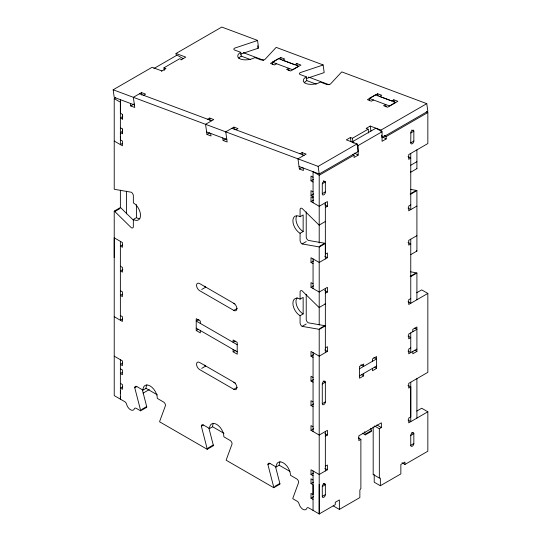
<?xml version="1.0" encoding="UTF-8"?>
<svg xmlns="http://www.w3.org/2000/svg" width="541" height="541" viewBox="0 0 541 541"><rect width="100%" height="100%" fill="white"/><g stroke="black" fill="none" stroke-linecap="round" stroke-linejoin="round"><path stroke-width="0.81" d="M114.225 257.536L114.225 237.817L122.428 242.551L122.428 247.284L120.373 246.101L122.428 244.917M115.679 97.793L114.225 98.631L114.225 189.134A2.901 1.677 60 0 0 114.814 189.377L131.307 192.231A2.901 1.677 60 0 1 133.356 195.781L133.356 202.882A10.144 5.856 60 0 1 140.532 215.311A10.144 5.856 60 0 1 133.356 219.45L133.323 226.963A2.901 1.67 60 0 1 131.307 227.734L114.814 211.545A2.915 1.684 60 0 0 114.225 211.112L120.373 207.561A2.915 1.684 60 0 1 120.961 207.994L133.336 220.14M120.373 396.397L120.373 399.157L120.373 359.711M120.373 393.632L120.373 390.873M120.373 207.812L120.373 190.155M120.379 99.679L120.379 144.589L122.428 143.406M120.379 134.364L120.379 132.538L122.428 133.722L122.428 128.988L120.379 127.804M122.766 116.558L120.379 117.938L122.428 119.121L122.428 114.388L120.379 113.204L120.379 103.297M126.526 213.884L126.526 191.183M325.209 221.425A2.915 1.684 60 0 0 325.351 221.519L319.204 225.07L319.204 206.283L311.007 201.55L311.007 196.816L313.056 197.999L313.056 196.593L311.007 195.409L311.007 190.675L313.056 191.859M313.056 181.999L311.007 180.816L311.007 176.082L313.056 177.265M313.056 510.4L313.056 470.954M313.056 202.733L313.056 171.693L319.204 175.243L354.051 155.125L354.051 157.492L358.149 155.125L358.149 145.536L382.068 131.734L382.068 141.316L386.166 138.949L386.166 136.582L427.843 112.521L426.477 111.73M319.204 175.243L319.204 206.283L327.4 201.55L327.4 206.283L325.351 207.467M322.28 183.778L322.28 193.928A2.178 1.258 -60 0 0 323.816 194.814A2.178 1.258 -60 0 0 325.351 192.156L325.351 181.999L324.898 181.194L323.816 181.404L322.74 182.439L322.28 183.778L325.351 181.999L323.302 180.816M410.761 382.196L410.761 421.642L408.029 420.066M416.908 418.092L416.908 378.646M427.843 112.521L427.843 143.561L408.712 154.604L408.712 159.338L410.761 158.155L408.029 156.579M325.351 258.916L325.351 243.491L319.204 247.041A2.901 1.677 60 0 0 318.615 246.804L302.121 243.944A2.901 1.677 60 0 1 300.072 240.393L300.072 233.293A10.144 5.856 60 0 1 292.897 220.87A10.144 5.856 60 0 1 300.072 216.725L300.106 209.218A2.901 1.67 60 0 1 302.121 208.441L318.615 224.63A2.915 1.684 60 0 0 319.204 225.07M306.22 294.304L306.22 319.258A2.901 1.67 60 0 0 308.275 322.808L324.769 325.662A2.901 1.677 60 0 1 325.351 325.898L319.204 329.449A2.901 1.677 60 0 0 318.615 329.212L302.121 326.358A2.901 1.67 60 0 1 300.072 322.808L300.072 315.707A10.144 5.856 60 0 1 292.897 303.278A10.144 5.856 60 0 1 300.072 299.139L300.106 291.626A2.901 1.677 60 0 1 302.121 290.855L318.615 307.045A2.915 1.684 60 0 0 319.204 307.477L325.351 303.927A2.915 1.684 60 0 1 325.06 303.731M134.411 104.927L114.225 97.38L113.157 89.772L152.102 67.287L161.86 70.932M176.285 55.385L176.021 53.478L221.796 27.05L257.543 40.406L258.605 48.021A2.894 1.353 -8.1 0 1 257.929 48.318L240.508 54.141M153.894 68.511L177.09 55.121L183.237 58.671M164.302 70.35L163.943 67.814L179.659 58.739L181.675 59.496M161.495 71.223L165.959 68.565L163.943 67.814M181.059 59.929L185.773 57.13L176.021 53.478M143.527 95.277L145.583 94.093L141.546 92.585L133.343 97.319L134.77 107.463L130.733 105.955L130.374 103.419M130.733 105.955L134.148 103.98M120.379 132.538L122.685 131.206M272.366 62.168L278.52 58.617L298.706 66.158L292.553 69.708L272.366 62.168L272.698 64.507M288.989 70.573L288.671 68.288L286.622 69.471L290.659 70.979L300.911 65.069L296.874 63.554L294.818 64.737L282.706 60.213L284.762 59.03L280.725 57.522L270.473 63.439L274.51 64.947L276.559 63.764M207.663 119.243L209.712 118.06L213.749 119.568L205.553 124.302L206.98 134.452L211.017 135.96L210.659 133.424M206.98 134.452L209.712 132.87M225.739 131.848L233.942 127.115L237.979 128.623L235.923 129.806M222.77 137.948L223.129 140.484L225.861 138.909M114.814 211.545L119.94 208.589M133.356 219.45L136.433 217.678A10.144 5.856 60 0 0 139.849 218.652M369.32 98.401L375.468 94.851L395.654 102.398L389.506 105.948L369.32 98.401L369.652 100.741M385.943 106.807L385.625 104.528L383.576 105.711L387.613 107.219L397.858 101.302L393.821 99.794L391.772 100.978L379.66 96.447L381.709 95.263L377.672 93.755L367.427 99.672L371.464 101.181L373.513 99.997M300.059 153.779L302.108 152.596L306.145 154.104L297.949 158.838L299.376 168.981L303.413 170.489L303.055 167.953M368.678 132.991L368.144 129.184L352.428 138.259L350.412 137.502L346.314 139.869L357.08 143.892L358.149 151.507L319.204 173.992L299.017 166.445M381.709 135.162L382.061 137.698L427.843 111.27L426.775 103.656L380.992 130.09L370.227 126.067L366.129 128.433L368.144 129.184M122.834 269.533L120.373 270.953L122.428 272.137L122.428 267.403L120.373 266.219M299.376 168.981L302.108 167.406M113.157 89.772L318.135 166.378L357.08 143.892M311.007 180.816L313.739 179.24M122.428 294.223L120.373 295.406L122.428 296.59L122.428 291.856L120.373 290.673M410.761 132.985L413.838 131.206L411.789 130.023M311.007 195.409L313.739 193.834M322.28 193.637L325.351 191.859M410.761 142.844L413.838 141.066L413.838 130.915L413.378 130.111L411.735 130.739L410.876 132.058L410.761 142.844A2.178 1.258 -60 0 0 412.296 143.73A2.178 1.258 -60 0 0 413.838 141.066M311.007 201.55L313.739 199.974M122.428 319.075L120.373 320.258L120.373 241.367M300.072 216.725L303.149 214.953L303.149 231.521L300.072 233.293M410.761 165.228L416.908 161.678M201.685 289.489L205.783 287.122A4.348 2.509 60 0 1 204.654 286.223M416.908 149.871L416.908 168.657L410.761 172.207A2.915 1.684 60 0 1 410.321 171.896M302.121 243.944L306.22 241.577M319.643 246.209L324.769 243.254A2.901 1.677 60 0 1 325.351 243.491M410.173 193.942L415.299 190.987M410.612 254.527A2.915 1.684 60 0 0 410.761 254.622L416.908 251.071L416.908 190.635L410.761 194.185A2.901 1.677 60 0 0 410.321 193.982M122.679 363.112L120.373 364.445L122.428 365.628L122.428 360.894L114.225 356.161M198.953 319.474L196.221 321.05L237.215 344.718M325.351 202.733L325.351 254.182L327.406 252.999L327.406 257.732L319.204 262.466L311.007 257.732L311.007 262.466L313.57 260.985M410.761 204.877L408.712 206.06L408.712 210.794L416.908 206.06M122.408 372.323L120.359 373.506L122.428 374.697L122.428 369.963L120.373 368.779M200.319 323.417L200.319 321.05L196.221 318.683L196.221 330.517L198.27 329.334M234.855 303.907L199.636 283.572A4.348 2.509 60 0 0 196.559 285.35A4.348 2.509 60 0 0 199.636 290.673L233.8 310.399L237.215 308.424M122.679 386.781L120.373 388.113L122.428 389.297L122.428 384.563L120.359 383.366M142.351 389.784L146.679 406.568A2.888 1.67 60 0 1 146.767 407.292L140.619 410.842A2.888 1.67 60 0 0 140.532 410.119L134.756 387.735L136.805 386.551L142.959 390.102L146.029 388.33A10.144 5.856 60 0 1 146.895 384.888M313.056 283.768L311.007 282.585L311.007 287.318L313.57 285.844M300.072 299.139L303.149 297.361L303.149 313.929L300.072 315.707M143.095 393.145L149.316 389.547M416.908 235.646L408.712 240.38L408.712 245.114L410.761 243.93L408.029 242.348M235.166 341.168L233.117 342.352L233.117 339.985L237.215 342.352L237.215 354.186L233.117 351.819L233.117 349.452M325.351 293.236L327.406 292.052L327.406 287.318L319.204 292.052L311.007 287.318M201.685 368.387L205.783 366.02A4.348 2.509 60 0 1 204.654 365.114M233.117 351.819L235.849 350.243M141.559 409.523L146.679 406.568M302.121 326.358L306.22 323.991M319.643 328.624L324.769 325.662M410.173 276.35L415.299 273.394M416.908 299.748L416.908 273.043L410.761 276.593A2.901 1.677 60 0 0 410.321 276.39M235.585 383.224L199.636 362.47A4.348 2.509 60 0 0 196.559 364.249A4.348 2.509 60 0 0 199.636 369.571L233.8 389.297L237.215 387.322M416.732 292.749L421.696 289.888L427.843 293.438L427.843 372.33L408.712 383.38L408.712 388.113L410.761 386.93L410.761 416.908L408.712 418.092L408.712 422.825L427.843 411.782L427.843 451.228L404.952 464.442L402.004 462.744M325.351 347.87L327.406 346.686L327.406 351.42L319.204 356.154L311.007 351.427L311.007 356.161L313.739 354.578M410.761 298.564L408.712 299.748L408.712 304.482L427.843 293.438M208.934 428.222L213.262 445.006A2.901 1.677 60 0 1 213.35 445.737L207.203 449.287A2.901 1.677 60 0 0 207.115 448.557L201.34 426.18L203.389 424.996L209.543 428.546L212.613 426.768A10.144 5.856 60 0 1 213.479 423.326M313.056 377.462L311.007 376.279L311.007 381.013L313.739 379.43M208.143 447.968L213.262 445.006M322.28 383.968L325.351 382.196A2.171 1.251 -60.2 0 0 323.822 381.304A2.171 1.251 -60.2 0 0 322.28 383.968L322.28 403.694A2.171 1.258 -59.8 0 0 323.822 404.58A2.171 1.258 -59.8 0 0 325.357 401.916L325.351 382.196L323.302 381.013M359.515 368.779L376.597 358.92L373.865 357.344M359.515 375.88L376.597 366.02M313.056 401.916L311.007 400.732L311.007 405.466L313.739 403.89M410.761 347.877L408.712 349.06L408.712 353.794L416.908 349.06M363.633 373.506L363.633 375.873L359.535 378.24L359.535 366.406L363.633 364.039L363.633 366.406L360.901 364.83M372.512 361.28L372.512 358.913L376.61 356.546L376.61 368.38L372.512 370.747L372.512 368.38M322.28 403.694L325.351 401.916M412.81 331.701L412.81 329.334L416.908 326.967L416.908 351.427L412.81 353.794L412.81 351.427M313.056 426.768L311.007 425.584L311.007 430.318L313.739 428.743M275.518 466.667L279.846 483.451A2.901 1.677 60 0 1 279.934 484.175L273.787 487.725A2.901 1.677 60 0 0 273.699 487.001L267.923 464.618L269.973 463.434L276.126 466.984L279.197 465.213A10.144 5.856 60 0 1 280.062 461.771M325.351 436.235L327.406 435.052L327.406 430.318L319.204 435.052L311.007 430.318M274.727 486.406L279.846 483.451M366.284 433.551L371.403 430.589L370.788 428.195M362.416 433.179L365.344 434.869L371.491 431.319A2.901 1.677 60 0 0 371.403 430.589M333.209 505.862L339.363 509.412L359.86 497.578L359.86 490.477A1.447 0.839 -60 0 1 360.881 488.706L360.881 439.393L358.832 440.577L358.832 435.843L381.378 422.825L381.378 427.559L379.329 428.743L374.46 425.929M416.732 411.092L421.696 408.232L427.843 411.782M325.351 466.22L327.406 465.037L327.406 469.771L319.204 474.504L311.007 469.771L311.007 474.504L313.57 473.023M313.056 480.023L311.007 478.839L311.007 483.573L313.57 482.099M322.28 486.535L325.351 484.756L325.351 494.623A2.171 1.258 -60 0 1 323.816 497.28A2.171 1.258 -60 0 1 322.28 496.395L322.28 486.535A2.171 1.258 -60 0 1 323.816 483.87A2.171 1.258 -60 0 1 325.357 484.756L323.302 483.573M410.761 435.451L413.838 433.672L413.838 443.539A2.171 1.258 -60 0 1 412.296 446.197A2.171 1.258 -60 0 1 410.761 445.311L410.761 435.451A2.171 1.258 -60 0 1 412.296 432.786A2.171 1.258 -60 0 1 413.838 433.672L411.863 432.536M311.007 483.573L313.077 484.77L313.077 494.63L311.007 493.439L311.007 498.173L313.57 496.692M322.28 496.395L325.351 494.623M410.761 445.311L413.838 443.539M373.182 426.863L373.182 474.504A1.447 0.839 -60 0 1 374.21 475.093L374.21 482.193L380.357 485.744L400.854 473.909L400.854 464.442L404.952 462.075L404.952 464.442M306.084 78.648L323.511 72.832A2.901 1.353 -8.2 0 0 324.174 72.521L323.112 64.92L276.282 47.412A2.894 1.353 -8 0 0 275.775 47.784L264.968 59.429A2.901 1.359 -8 0 1 260.897 59.862L254.845 57.596A10.144 4.754 -8 0 1 240.603 59.097A10.144 4.754 -8 0 1 240.711 52.315L234.659 50.056A2.901 1.359 -8 0 1 234.686 48.115L256.867 40.717A2.894 1.353 -8.1 0 0 257.53 40.406M410.551 189.391L416.327 190.391A2.901 1.677 60 0 1 416.908 190.635M324.769 243.254L308.275 240.393A2.901 1.677 60 0 1 306.22 236.843L306.22 211.896M410.551 271.805L416.327 272.799A2.901 1.677 60 0 1 416.908 273.043M426.775 103.656L341.851 71.919A2.901 1.353 -8.1 0 0 341.357 72.291L330.544 83.936A2.901 1.359 -8 0 1 326.473 84.369L320.421 82.104A10.144 4.754 -8 0 1 306.179 83.605A10.144 4.754 -8 0 1 306.287 76.822L300.235 74.563A2.901 1.359 -8 0 1 300.269 72.622L322.443 65.224A2.894 1.346 -8.2 0 0 323.105 64.913M243.274 52.653L263.738 60.301M308.546 77.052L329.077 84.721M240.711 52.315L241.245 56.122L250.666 59.638M306.287 76.822L306.821 80.629L316.242 84.146M139.497 93.769L211.707 120.751M231.893 128.298L304.103 155.287M206.621 131.916L226.807 139.456M223.129 140.484L227.166 141.992L225.739 131.848M382.068 131.734L375.914 128.183L352.002 141.985L354.051 143.169M384.117 135.399L386.166 136.582M382.751 136.981L386.166 138.949M356.783 144.751L358.149 145.536M354.734 153.15L358.149 155.125M352.685 154.334L354.051 155.125M408.029 208.028L410.761 209.61L410.761 153.421M324.668 204.708L327.4 206.283M114.225 98.631L120.379 102.181M408.029 301.722L410.761 303.298L410.761 239.196M324.668 256.157L327.406 257.732M120.379 139.855L122.428 141.039L122.428 145.772L114.225 141.039M311.007 262.466L313.056 263.65M414.859 328.15L416.908 329.334L408.712 334.067L408.712 338.801L410.761 337.618L408.029 336.042M324.668 290.476L327.406 292.052M414.859 350.243L416.908 351.427M408.029 351.028L410.761 352.61L410.761 332.884M407.907 385.28L410.761 386.93M374.561 367.197L376.61 368.38M324.843 349.946L327.406 351.42M361.584 374.69L363.633 375.873M311.007 356.161L313.056 357.344M311.007 381.013L313.056 382.196M376.894 424.969L381.378 427.559M196.221 328.15L237.215 351.819M196.221 330.517L200.319 332.884L200.319 330.517M311.007 405.466L313.056 406.649M358.318 437.912L360.881 439.393M120.373 315.525L122.428 316.708L122.428 321.442L114.225 316.708M324.843 433.578L327.406 435.052M373.182 474.504L379.329 478.055A1.447 0.839 -60 0 1 380.357 478.643L380.357 485.744M324.843 468.29L327.406 469.771M311.007 474.504L313.056 475.688M146.029 388.33L157.512 394.957M212.613 426.768L223.974 433.327M279.197 465.213L289.962 471.427M311.007 498.173L313.056 499.357M140.619 410.842L136.291 408.347A2.901 1.67 60 0 0 134.364 408.807A5.795 3.347 60 0 1 130.496 409.733A5.795 3.347 60 0 1 126.635 404.35A2.901 1.67 60 0 0 124.701 401.652L114.225 395.606L114.225 211.112M207.203 449.287L159.649 421.831A2.901 1.677 60 0 1 159.73 421.202L165.505 405.486A2.901 1.677 60 0 0 163.828 402.193L157.309 398.386A10.144 5.856 60 0 0 150.134 385.963A10.144 5.856 60 0 0 142.959 390.102M273.787 487.725L226.233 460.269A2.901 1.677 60 0 1 226.314 459.647L232.089 443.931A2.901 1.677 60 0 0 230.412 440.638L223.893 436.83A10.144 5.856 60 0 0 216.718 424.401A10.144 5.856 60 0 0 209.543 428.546M364.641 431.745L365.256 434.139A2.901 1.677 60 0 1 365.344 434.869M393.821 99.794L394.254 102.837M377.672 93.755L377.997 96.041M380.992 130.09L381.263 131.99M370.227 126.067L370.937 131.138M352.428 138.259L352.962 142.06M350.412 137.502L350.947 141.309M318.135 166.378L319.204 173.992M296.874 63.554L297.192 65.84M302.108 152.596L302.466 155.132M280.725 57.522L281.043 59.801M257.584 45.789L257.935 48.325M233.942 127.115L234.294 129.651M209.712 118.06L210.07 120.596M141.546 92.585L141.898 95.121M379.329 428.743L379.329 478.055M339.363 509.412L339.363 499.945L335.258 502.312L335.258 504.679L319.204 513.95L308.728 507.904A2.901 1.67 60 0 0 306.801 508.364A5.795 3.347 60 0 1 302.933 509.291A5.795 3.347 60 0 1 299.072 503.901A2.901 1.67 60 0 0 297.137 501.209L292.816 498.714A2.894 1.67 60 0 1 292.897 498.085L298.673 482.369A2.901 1.677 60 0 0 296.995 479.076L290.476 475.268A10.144 5.856 60 0 0 283.301 462.846A10.144 5.856 60 0 0 276.126 466.984M325.351 288.502L325.351 352.61M325.351 431.502L325.351 470.954M319.204 224.481L319.204 243.044M319.204 247.041L319.204 324.992M319.204 329.449L319.204 513.95L319.204 484.364M313.056 258.916L313.056 288.502M313.056 352.604L313.056 431.502M136.433 204.559L136.433 217.678M122.428 114.388L122.428 119.121M122.428 128.988L122.428 133.722M120.379 136.197L120.379 138.029M304.312 82.827A10.144 4.754 -8 0 1 306.815 80.629M238.743 58.32A10.144 4.747 -8 0 1 241.252 56.122M233.8 303.298A4.348 2.509 60 0 1 236.87 308.62A4.348 2.509 60 0 1 233.8 310.399M233.8 382.196A4.348 2.509 60 0 1 236.87 387.518A4.348 2.509 60 0 1 233.8 389.297M303.149 231.521A10.144 5.856 60 0 1 296.576 216.116M303.149 313.929A10.144 5.856 60 0 1 296.84 305.942A10.144 5.856 60 0 1 297.144 297.645M267.923 464.618A2.901 1.67 60 0 1 269.973 463.434M201.34 426.18A2.901 1.67 60 0 1 203.389 424.996M134.756 387.735A2.901 1.67 60 0 1 136.805 386.551M416.908 168.657A2.915 1.684 60 0 1 416.766 168.569M416.908 251.071A2.915 1.684 60 0 1 416.469 250.76"/></g></svg>
